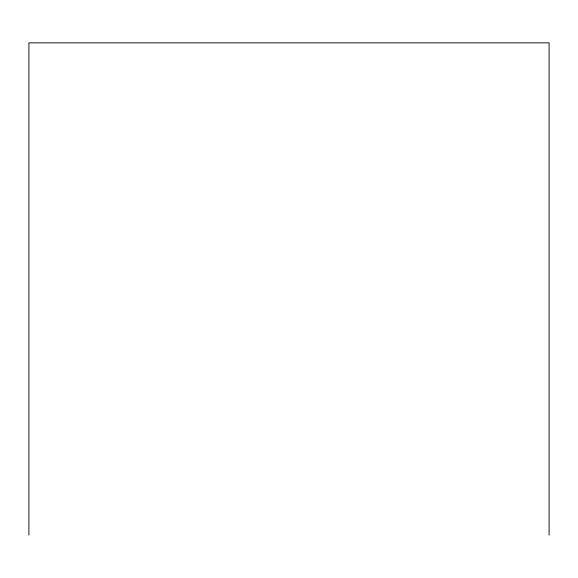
<?xml version="1.0" encoding="UTF-8"?>
<svg xmlns="http://www.w3.org/2000/svg" width="578" height="578" viewBox="0 0 578 578"><rect width="100%" height="100%" fill="white"/><g stroke="black" fill="none" stroke-linecap="round" stroke-linejoin="round"><path stroke-width="0.87" d="M549.1 535.141L549.1 42.859L28.9 42.859L28.9 535.141"/></g></svg>
